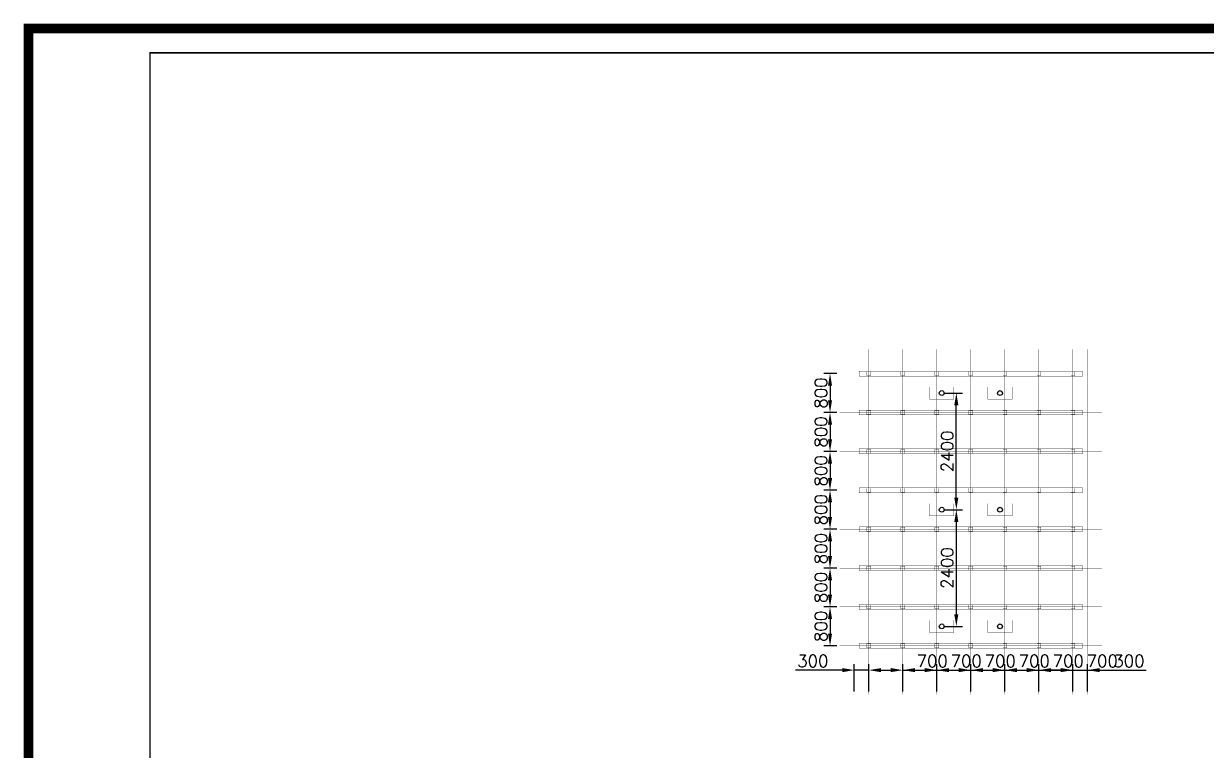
# Model space of a CAD drawing. Header units: millimetres. Extents: x -1 to 421, y -411 to 298.
# Drawn here: x -1 to 242.5, y 148.5 to 298 of the extents above; entities that cross this region are included whole.
import ezdxf

# ---------------------------------------------------------------- set-up
doc = ezdxf.new("R2010")
doc.units = ezdxf.units.MM
doc.styles.get("Standard").update_dxf_attribs({"font": 'txt', "bigfont": 'gbcbig.shx'})
doc.dimstyles.new('ISO-25', dxfattribs={"dimtxt": 2.5, "dimasz": 2.5, "dimexe": 1.25, "dimexo": 0.625, "dimtad": 1, "dimtxsty": 'Standard', "dimcen": 2.5, "dimadec": 0, "dimazin": 0, "dimtfac": 1, "dimtmove": 0, "dimatfit": 3, "dimfxl": 1, "dimarcsym": 0})

# ---------------------------------------------------------------- blocks, each defined once
blk = doc.blocks.new('*D178')
at = {"color": 0, "lineweight": -2, "transparency": 16777216}
for p, q in [((166.38, 178), (163.75, 178)), ((165, 175.5), (165, 172.5)), ((166.38, 170), (163.75, 170))]:
    blk.add_line(p, q, dxfattribs=at)
at = {"color": 0, "transparency": 16777216}
for points in [[(164.58, 175.5), (165.42, 175.5), (165, 178)], [(164.58, 172.5), (165.42, 172.5), (165, 170)]]:
    blk.add_solid(points, dxfattribs=at)
at = {"layer": 'Defpoints', "color": 0, "transparency": 16777216}
for p in [(167, 178), (165, 170), (167, 170)]:
    blk.add_point(p, dxfattribs=at)
at = {"color": 0, "transparency": 16777216, "insert": (163.13, 174), "char_height": 2.5, "attachment_point": 5, "rotation": 90}
blk.add_mtext('800', dxfattribs=at)
blk = doc.blocks.new('*D179')
at = {"color": 0, "lineweight": -2, "transparency": 16777216}
for p, q in [((166.38, 186), (163.75, 186)), ((165, 183.5), (165, 180.5)), ((166.38, 178), (163.75, 178))]:
    blk.add_line(p, q, dxfattribs=at)
at = {"color": 0, "transparency": 16777216}
for points in [[(164.58, 183.5), (165.42, 183.5), (165, 186)], [(164.58, 180.5), (165.42, 180.5), (165, 178)]]:
    blk.add_solid(points, dxfattribs=at)
at = {"layer": 'Defpoints', "color": 0, "transparency": 16777216}
for p in [(167, 186), (165, 178), (167, 178)]:
    blk.add_point(p, dxfattribs=at)
at = {"color": 0, "transparency": 16777216, "insert": (163.13, 182), "char_height": 2.5, "attachment_point": 5, "rotation": 90}
blk.add_mtext('800', dxfattribs=at)
blk = doc.blocks.new('*D180')
at = {"color": 0, "lineweight": -2, "transparency": 16777216}
for p, q in [((166.38, 194), (163.75, 194)), ((165, 191.5), (165, 188.5)), ((166.38, 186), (163.75, 186))]:
    blk.add_line(p, q, dxfattribs=at)
at = {"color": 0, "transparency": 16777216}
for points in [[(164.58, 191.5), (165.42, 191.5), (165, 194)], [(164.58, 188.5), (165.42, 188.5), (165, 186)]]:
    blk.add_solid(points, dxfattribs=at)
at = {"layer": 'Defpoints', "color": 0, "transparency": 16777216}
for p in [(167, 194), (165, 186), (167, 186)]:
    blk.add_point(p, dxfattribs=at)
at = {"color": 0, "transparency": 16777216, "insert": (163.13, 190), "char_height": 2.5, "attachment_point": 5, "rotation": 90}
blk.add_mtext('800', dxfattribs=at)
blk = doc.blocks.new('*D181')
at = {"color": 0, "lineweight": -2, "transparency": 16777216}
for p, q in [((166.38, 202), (163.75, 202)), ((165, 199.5), (165, 196.5)), ((166.38, 194), (163.75, 194))]:
    blk.add_line(p, q, dxfattribs=at)
at = {"color": 0, "transparency": 16777216}
for points in [[(164.58, 199.5), (165.42, 199.5), (165, 202)], [(164.58, 196.5), (165.42, 196.5), (165, 194)]]:
    blk.add_solid(points, dxfattribs=at)
at = {"layer": 'Defpoints', "color": 0, "transparency": 16777216}
for p in [(167, 202), (165, 194), (167, 194)]:
    blk.add_point(p, dxfattribs=at)
at = {"color": 0, "transparency": 16777216, "insert": (163.13, 198), "char_height": 2.5, "attachment_point": 5, "rotation": 90}
blk.add_mtext('800', dxfattribs=at)
blk = doc.blocks.new('*D182')
at = {"color": 0, "lineweight": -2, "transparency": 16777216}
for p, q in [((166.38, 210), (163.75, 210)), ((165, 207.5), (165, 204.5)), ((166.38, 202), (163.75, 202))]:
    blk.add_line(p, q, dxfattribs=at)
at = {"color": 0, "transparency": 16777216}
for points in [[(164.58, 207.5), (165.42, 207.5), (165, 210)], [(164.58, 204.5), (165.42, 204.5), (165, 202)]]:
    blk.add_solid(points, dxfattribs=at)
at = {"layer": 'Defpoints', "color": 0, "transparency": 16777216}
for p in [(167, 210), (165, 202), (167, 202)]:
    blk.add_point(p, dxfattribs=at)
at = {"color": 0, "transparency": 16777216, "insert": (163.13, 206), "char_height": 2.5, "attachment_point": 5, "rotation": 90}
blk.add_mtext('800', dxfattribs=at)
blk = doc.blocks.new('*D183')
at = {"color": 0, "lineweight": -2, "transparency": 16777216}
for p, q in [((166.38, 218), (163.75, 218)), ((165, 215.5), (165, 212.5)), ((166.38, 210), (163.75, 210))]:
    blk.add_line(p, q, dxfattribs=at)
at = {"color": 0, "transparency": 16777216}
for points in [[(164.58, 215.5), (165.42, 215.5), (165, 218)], [(164.58, 212.5), (165.42, 212.5), (165, 210)]]:
    blk.add_solid(points, dxfattribs=at)
at = {"layer": 'Defpoints', "color": 0, "transparency": 16777216}
for p in [(167, 218), (165, 210), (167, 210)]:
    blk.add_point(p, dxfattribs=at)
at = {"color": 0, "transparency": 16777216, "insert": (163.13, 214), "char_height": 2.5, "attachment_point": 5, "rotation": 90}
blk.add_mtext('800', dxfattribs=at)
blk = doc.blocks.new('*D184')
at = {"color": 0, "lineweight": -2, "transparency": 16777216}
for p, q in [((166.38, 226), (163.75, 226)), ((165, 223.5), (165, 220.5)), ((166.38, 218), (163.75, 218))]:
    blk.add_line(p, q, dxfattribs=at)
at = {"color": 0, "transparency": 16777216}
for points in [[(164.58, 223.5), (165.42, 223.5), (165, 226)], [(164.58, 220.5), (165.42, 220.5), (165, 218)]]:
    blk.add_solid(points, dxfattribs=at)
at = {"layer": 'Defpoints', "color": 0, "transparency": 16777216}
for p in [(167, 226), (165, 218), (167, 218)]:
    blk.add_point(p, dxfattribs=at)
at = {"color": 0, "transparency": 16777216, "insert": (163.13, 222), "char_height": 2.5, "attachment_point": 5, "rotation": 90}
blk.add_mtext('800', dxfattribs=at)
blk = doc.blocks.new('*D185')
at = {"color": 0, "lineweight": -2, "transparency": 16777216}
for p, q in [((194, 160.62), (194, 166.25)), ((201, 160.62), (201, 166.25)), ((196.5, 165), (198.5, 165)), ((201, 165), (210.58, 165))]:
    blk.add_line(p, q, dxfattribs=at)
at = {"color": 0, "transparency": 16777216}
for points in [[(196.5, 165.42), (196.5, 164.58), (194, 165)], [(198.5, 165.42), (198.5, 164.58), (201, 165)]]:
    blk.add_solid(points, dxfattribs=at)
at = {"layer": 'Defpoints', "color": 0, "transparency": 16777216}
for p in [(201, 165), (194, 160), (201, 160)]:
    blk.add_point(p, dxfattribs=at)
at = {"color": 0, "transparency": 16777216, "insert": (207.04, 166.88), "char_height": 2.5, "attachment_point": 5}
blk.add_mtext('700', dxfattribs=at)
blk = doc.blocks.new('*D186')
at = {"color": 0, "lineweight": -2, "transparency": 16777216}
for p, q in [((187, 160.62), (187, 166.25)), ((194, 160.62), (194, 166.25)), ((189.5, 165), (191.5, 165)), ((194, 165), (203.58, 165))]:
    blk.add_line(p, q, dxfattribs=at)
at = {"color": 0, "transparency": 16777216}
for points in [[(189.5, 165.42), (189.5, 164.58), (187, 165)], [(191.5, 165.42), (191.5, 164.58), (194, 165)]]:
    blk.add_solid(points, dxfattribs=at)
at = {"layer": 'Defpoints', "color": 0, "transparency": 16777216}
for p in [(194, 165), (187, 160), (194, 160)]:
    blk.add_point(p, dxfattribs=at)
at = {"color": 0, "transparency": 16777216, "insert": (200.04, 166.88), "char_height": 2.5, "attachment_point": 5}
blk.add_mtext('700', dxfattribs=at)
blk = doc.blocks.new('*D187')
at = {"color": 0, "lineweight": -2, "transparency": 16777216}
for p, q in [((201, 160.62), (201, 166.25)), ((208, 160.62), (208, 166.25)), ((203.5, 165), (205.5, 165)), ((208, 165), (217.58, 165))]:
    blk.add_line(p, q, dxfattribs=at)
at = {"color": 0, "transparency": 16777216}
for points in [[(203.5, 165.42), (203.5, 164.58), (201, 165)], [(205.5, 165.42), (205.5, 164.58), (208, 165)]]:
    blk.add_solid(points, dxfattribs=at)
at = {"layer": 'Defpoints', "color": 0, "transparency": 16777216}
for p in [(208, 165), (201, 160), (208, 160)]:
    blk.add_point(p, dxfattribs=at)
at = {"color": 0, "transparency": 16777216, "insert": (214.04, 166.88), "char_height": 2.5, "attachment_point": 5}
blk.add_mtext('700', dxfattribs=at)
blk = doc.blocks.new('*D188')
at = {"color": 0, "lineweight": -2, "transparency": 16777216}
for p, q in [((180, 160.62), (180, 166.25)), ((187, 160.62), (187, 166.25)), ((182.5, 165), (184.5, 165)), ((187, 165), (196.58, 165))]:
    blk.add_line(p, q, dxfattribs=at)
at = {"color": 0, "transparency": 16777216}
for points in [[(182.5, 165.42), (182.5, 164.58), (180, 165)], [(184.5, 165.42), (184.5, 164.58), (187, 165)]]:
    blk.add_solid(points, dxfattribs=at)
at = {"layer": 'Defpoints', "color": 0, "transparency": 16777216}
for p in [(187, 165), (180, 160), (187, 160)]:
    blk.add_point(p, dxfattribs=at)
at = {"color": 0, "transparency": 16777216, "insert": (193.04, 166.88), "char_height": 2.5, "attachment_point": 5}
blk.add_mtext('700', dxfattribs=at)
blk = doc.blocks.new('*D189')
at = {"color": 0, "lineweight": -2, "transparency": 16777216}
for p, q in [((208, 160.62), (208, 166.25)), ((215, 160.62), (215, 166.25)), ((210.5, 165), (212.5, 165)), ((215, 165), (224.58, 165))]:
    blk.add_line(p, q, dxfattribs=at)
at = {"color": 0, "transparency": 16777216}
for points in [[(210.5, 165.42), (210.5, 164.58), (208, 165)], [(212.5, 165.42), (212.5, 164.58), (215, 165)]]:
    blk.add_solid(points, dxfattribs=at)
at = {"layer": 'Defpoints', "color": 0, "transparency": 16777216}
for p in [(215, 165), (208, 160), (215, 160)]:
    blk.add_point(p, dxfattribs=at)
at = {"color": 0, "transparency": 16777216, "insert": (221.04, 166.88), "char_height": 2.5, "attachment_point": 5}
blk.add_mtext('700', dxfattribs=at)
blk = doc.blocks.new('*D190')
at = {"color": 0, "lineweight": -2, "transparency": 16777216}
for p, q in [((173, 160.62), (173, 166.25)), ((180, 160.62), (180, 166.25)), ((175.5, 165), (177.5, 165)), ((180, 165), (189.58, 165))]:
    blk.add_line(p, q, dxfattribs=at)
at = {"color": 0, "transparency": 16777216}
for points in [[(175.5, 165.42), (175.5, 164.58), (173, 165)], [(177.5, 165.42), (177.5, 164.58), (180, 165)]]:
    blk.add_solid(points, dxfattribs=at)
at = {"layer": 'Defpoints', "color": 0, "transparency": 16777216}
for p in [(180, 165), (173, 160), (180, 160)]:
    blk.add_point(p, dxfattribs=at)
at = {"color": 0, "transparency": 16777216, "insert": (186.04, 166.88), "char_height": 2.5, "attachment_point": 5}
blk.add_mtext('700', dxfattribs=at)
blk = doc.blocks.new('*D191')
at = {"color": 0, "lineweight": -2, "transparency": 16777216}
for p, q in [((170, 160.62), (170, 166.25)), ((173, 160.62), (173, 166.25)), ((167.5, 165), (157.92, 165)), ((173, 165), (170, 165)), ((175.5, 165), (178, 165))]:
    blk.add_line(p, q, dxfattribs=at)
at = {"color": 0, "transparency": 16777216}
for points in [[(167.5, 165.42), (167.5, 164.58), (170, 165)], [(175.5, 165.42), (175.5, 164.58), (173, 165)]]:
    blk.add_solid(points, dxfattribs=at)
at = {"layer": 'Defpoints', "color": 0, "transparency": 16777216}
for p in [(170, 165), (170, 160), (173, 160)]:
    blk.add_point(p, dxfattribs=at)
at = {"color": 0, "transparency": 16777216, "insert": (161.46, 166.88), "char_height": 2.5, "attachment_point": 5}
blk.add_mtext('300', dxfattribs=at)
blk = doc.blocks.new('*D192')
at = {"color": 0, "lineweight": -2, "transparency": 16777216}
for p, q in [((215, 160.62), (215, 166.25)), ((218, 160.62), (218, 166.25)), ((212.5, 165), (210, 165)), ((215, 165), (218, 165)), ((220.5, 165), (230.08, 165))]:
    blk.add_line(p, q, dxfattribs=at)
at = {"color": 0, "transparency": 16777216}
for points in [[(212.5, 165.42), (212.5, 164.58), (215, 165)], [(220.5, 165.42), (220.5, 164.58), (218, 165)]]:
    blk.add_solid(points, dxfattribs=at)
at = {"layer": 'Defpoints', "color": 0, "transparency": 16777216}
for p in [(218, 165), (215, 160), (218, 160)]:
    blk.add_point(p, dxfattribs=at)
at = {"color": 0, "transparency": 16777216, "insert": (226.54, 166.88), "char_height": 2.5, "attachment_point": 5}
blk.add_mtext('300', dxfattribs=at)
blk = doc.blocks.new('*D213')
at = {"color": 0, "lineweight": -2, "transparency": 16777216}
for p, q in [((188.63, 222), (192.25, 222)), ((191, 200.5), (191, 219.5)), ((188.63, 198), (192.25, 198))]:
    blk.add_line(p, q, dxfattribs=at)
at = {"color": 0, "transparency": 16777216}
for points in [[(190.58, 219.5), (191.42, 219.5), (191, 222)], [(190.58, 200.5), (191.42, 200.5), (191, 198)]]:
    blk.add_solid(points, dxfattribs=at)
at = {"layer": 'Defpoints', "color": 0, "transparency": 16777216}
for p in [(188, 222), (191, 222), (188, 198)]:
    blk.add_point(p, dxfattribs=at)
at = {"color": 0, "transparency": 16777216, "insert": (189.13, 210), "char_height": 2.5, "attachment_point": 5, "rotation": 90}
blk.add_mtext('2400', dxfattribs=at)
blk = doc.blocks.new('*D214')
at = {"color": 0, "lineweight": -2, "transparency": 16777216}
for p, q in [((188.63, 198), (192.25, 198)), ((191, 195.5), (191, 176.5)), ((188.63, 174), (192.25, 174))]:
    blk.add_line(p, q, dxfattribs=at)
at = {"color": 0, "transparency": 16777216}
for points in [[(190.58, 195.5), (191.42, 195.5), (191, 198)], [(190.58, 176.5), (191.42, 176.5), (191, 174)]]:
    blk.add_solid(points, dxfattribs=at)
at = {"layer": 'Defpoints', "color": 0, "transparency": 16777216}
for p in [(188, 198), (188, 174), (191, 174)]:
    blk.add_point(p, dxfattribs=at)
at = {"color": 0, "transparency": 16777216, "insert": (189.13, 186), "char_height": 2.5, "attachment_point": 5, "rotation": 90}
blk.add_mtext('2400', dxfattribs=at)
blk = doc.blocks.new('*D215')
at = {"color": 0, "lineweight": -2, "transparency": 16777216}
for p, q in [((188.63, 222), (192.25, 222)), ((191, 200.5), (191, 219.5)), ((188.63, 198), (192.25, 198))]:
    blk.add_line(p, q, dxfattribs=at)
at = {"color": 0, "transparency": 16777216}
for points in [[(190.58, 219.5), (191.42, 219.5), (191, 222)], [(190.58, 200.5), (191.42, 200.5), (191, 198)]]:
    blk.add_solid(points, dxfattribs=at)
at = {"layer": 'Defpoints', "color": 0, "transparency": 16777216}
for p in [(188, 222), (191, 222), (188, 198)]:
    blk.add_point(p, dxfattribs=at)
at = {"color": 0, "transparency": 16777216, "insert": (189.13, 210), "char_height": 2.5, "attachment_point": 5, "rotation": 90}
blk.add_mtext('2400', dxfattribs=at)
blk = doc.blocks.new('*D216')
at = {"color": 0, "lineweight": -2, "transparency": 16777216}
for p, q in [((188.63, 198), (192.25, 198)), ((191, 195.5), (191, 176.5)), ((188.63, 174), (192.25, 174))]:
    blk.add_line(p, q, dxfattribs=at)
at = {"color": 0, "transparency": 16777216}
for points in [[(190.58, 195.5), (191.42, 195.5), (191, 198)], [(190.58, 176.5), (191.42, 176.5), (191, 174)]]:
    blk.add_solid(points, dxfattribs=at)
at = {"layer": 'Defpoints', "color": 0, "transparency": 16777216}
for p in [(188, 198), (188, 174), (191, 174)]:
    blk.add_point(p, dxfattribs=at)
at = {"color": 0, "transparency": 16777216, "insert": (189.13, 186), "char_height": 2.5, "attachment_point": 5, "rotation": 90}
blk.add_mtext('2400', dxfattribs=at)

msp = doc.modelspace()

# ---------------------------------------------------------------- linework, layer by layer
for points in [[(0, 0, 2, 2, 0), (420, 0, 2, 2, 0), (420, 297, 2, 2, 0), (0, 297, 2, 2, 0)], [(25, 5, 0.3, 0.3, 0), (415, 5, 0.3, 0.3, 0), (415, 292, 0.3, 0.3, 0), (25, 292, 0.3, 0.3, 0)], [(171, 225.5, 0.07, 0.07, 0), (217, 225.5, 0.07, 0.07, 0), (217, 226.5, 0.07, 0.07, 0), (171, 226.5, 0.07, 0.07, 0)], [(172.6, 225.6, 0.05, 0.05, 0), (173.4, 225.6, 0.05, 0.05, 0), (173.4, 226.4, 0.05, 0.05, 0), (172.6, 226.4, 0.05, 0.05, 0)], [(179.6, 225.6, 0.05, 0.05, 0), (180.4, 225.6, 0.05, 0.05, 0), (180.4, 226.4, 0.05, 0.05, 0), (179.6, 226.4, 0.05, 0.05, 0)], [(186.6, 225.6, 0.05, 0.05, 0), (187.4, 225.6, 0.05, 0.05, 0), (187.4, 226.4, 0.05, 0.05, 0), (186.6, 226.4, 0.05, 0.05, 0)], [(193.6, 225.6, 0.05, 0.05, 0), (194.4, 225.6, 0.05, 0.05, 0), (194.4, 226.4, 0.05, 0.05, 0), (193.6, 226.4, 0.05, 0.05, 0)], [(200.6, 225.6, 0.05, 0.05, 0), (201.4, 225.6, 0.05, 0.05, 0), (201.4, 226.4, 0.05, 0.05, 0), (200.6, 226.4, 0.05, 0.05, 0)], [(207.6, 225.6, 0.05, 0.05, 0), (208.4, 225.6, 0.05, 0.05, 0), (208.4, 226.4, 0.05, 0.05, 0), (207.6, 226.4, 0.05, 0.05, 0)], [(214.6, 225.6, 0.05, 0.05, 0), (215.4, 225.6, 0.05, 0.05, 0), (215.4, 226.4, 0.05, 0.05, 0), (214.6, 226.4, 0.05, 0.05, 0)], [(185.5, 220.75, 0.05, 0.05, 0), (190.5, 220.75, 0.05, 0.05, 0), (190.5, 223.25, 0.05, 0.05, 0), (185.5, 223.25, 0.05, 0.05, 0)], [(185.5, 220.75, 0.05, 0.05, 0), (190.5, 220.75, 0.05, 0.05, 0), (190.5, 223.25, 0.05, 0.05, 0), (185.5, 223.25, 0.05, 0.05, 0)], [(197.5, 220.75, 0.05, 0.05, 0), (202.5, 220.75, 0.05, 0.05, 0), (202.5, 223.25, 0.05, 0.05, 0), (197.5, 223.25, 0.05, 0.05, 0)], [(197.5, 220.75, 0.05, 0.05, 0), (202.5, 220.75, 0.05, 0.05, 0), (202.5, 223.25, 0.05, 0.05, 0), (197.5, 223.25, 0.05, 0.05, 0)], [(171, 217.5, 0.07, 0.07, 0), (217, 217.5, 0.07, 0.07, 0), (217, 218.5, 0.07, 0.07, 0), (171, 218.5, 0.07, 0.07, 0)], [(172.6, 217.6, 0.05, 0.05, 0), (173.4, 217.6, 0.05, 0.05, 0), (173.4, 218.4, 0.05, 0.05, 0), (172.6, 218.4, 0.05, 0.05, 0)], [(179.6, 217.6, 0.05, 0.05, 0), (180.4, 217.6, 0.05, 0.05, 0), (180.4, 218.4, 0.05, 0.05, 0), (179.6, 218.4, 0.05, 0.05, 0)], [(186.6, 217.6, 0.05, 0.05, 0), (187.4, 217.6, 0.05, 0.05, 0), (187.4, 218.4, 0.05, 0.05, 0), (186.6, 218.4, 0.05, 0.05, 0)], [(193.6, 217.6, 0.05, 0.05, 0), (194.4, 217.6, 0.05, 0.05, 0), (194.4, 218.4, 0.05, 0.05, 0), (193.6, 218.4, 0.05, 0.05, 0)], [(200.6, 217.6, 0.05, 0.05, 0), (201.4, 217.6, 0.05, 0.05, 0), (201.4, 218.4, 0.05, 0.05, 0), (200.6, 218.4, 0.05, 0.05, 0)], [(207.6, 217.6, 0.05, 0.05, 0), (208.4, 217.6, 0.05, 0.05, 0), (208.4, 218.4, 0.05, 0.05, 0), (207.6, 218.4, 0.05, 0.05, 0)], [(214.6, 217.6, 0.05, 0.05, 0), (215.4, 217.6, 0.05, 0.05, 0), (215.4, 218.4, 0.05, 0.05, 0), (214.6, 218.4, 0.05, 0.05, 0)], [(171, 209.5, 0.07, 0.07, 0), (217, 209.5, 0.07, 0.07, 0), (217, 210.5, 0.07, 0.07, 0), (171, 210.5, 0.07, 0.07, 0)], [(172.6, 209.6, 0.05, 0.05, 0), (173.4, 209.6, 0.05, 0.05, 0), (173.4, 210.4, 0.05, 0.05, 0), (172.6, 210.4, 0.05, 0.05, 0)], [(179.6, 209.6, 0.05, 0.05, 0), (180.4, 209.6, 0.05, 0.05, 0), (180.4, 210.4, 0.05, 0.05, 0), (179.6, 210.4, 0.05, 0.05, 0)], [(186.6, 209.6, 0.05, 0.05, 0), (187.4, 209.6, 0.05, 0.05, 0), (187.4, 210.4, 0.05, 0.05, 0), (186.6, 210.4, 0.05, 0.05, 0)], [(193.6, 209.6, 0.05, 0.05, 0), (194.4, 209.6, 0.05, 0.05, 0), (194.4, 210.4, 0.05, 0.05, 0), (193.6, 210.4, 0.05, 0.05, 0)], [(200.6, 209.6, 0.05, 0.05, 0), (201.4, 209.6, 0.05, 0.05, 0), (201.4, 210.4, 0.05, 0.05, 0), (200.6, 210.4, 0.05, 0.05, 0)], [(207.6, 209.6, 0.05, 0.05, 0), (208.4, 209.6, 0.05, 0.05, 0), (208.4, 210.4, 0.05, 0.05, 0), (207.6, 210.4, 0.05, 0.05, 0)], [(214.6, 209.6, 0.05, 0.05, 0), (215.4, 209.6, 0.05, 0.05, 0), (215.4, 210.4, 0.05, 0.05, 0), (214.6, 210.4, 0.05, 0.05, 0)], [(171, 201.5, 0.07, 0.07, 0), (217, 201.5, 0.07, 0.07, 0), (217, 202.5, 0.07, 0.07, 0), (171, 202.5, 0.07, 0.07, 0)], [(172.6, 201.6, 0.05, 0.05, 0), (173.4, 201.6, 0.05, 0.05, 0), (173.4, 202.4, 0.05, 0.05, 0), (172.6, 202.4, 0.05, 0.05, 0)], [(179.6, 201.6, 0.05, 0.05, 0), (180.4, 201.6, 0.05, 0.05, 0), (180.4, 202.4, 0.05, 0.05, 0), (179.6, 202.4, 0.05, 0.05, 0)], [(186.6, 201.6, 0.05, 0.05, 0), (187.4, 201.6, 0.05, 0.05, 0), (187.4, 202.4, 0.05, 0.05, 0), (186.6, 202.4, 0.05, 0.05, 0)], [(193.6, 201.6, 0.05, 0.05, 0), (194.4, 201.6, 0.05, 0.05, 0), (194.4, 202.4, 0.05, 0.05, 0), (193.6, 202.4, 0.05, 0.05, 0)], [(200.6, 201.6, 0.05, 0.05, 0), (201.4, 201.6, 0.05, 0.05, 0), (201.4, 202.4, 0.05, 0.05, 0), (200.6, 202.4, 0.05, 0.05, 0)], [(207.6, 201.6, 0.05, 0.05, 0), (208.4, 201.6, 0.05, 0.05, 0), (208.4, 202.4, 0.05, 0.05, 0), (207.6, 202.4, 0.05, 0.05, 0)], [(214.6, 201.6, 0.05, 0.05, 0), (215.4, 201.6, 0.05, 0.05, 0), (215.4, 202.4, 0.05, 0.05, 0), (214.6, 202.4, 0.05, 0.05, 0)], [(185.5, 196.75, 0.05, 0.05, 0), (190.5, 196.75, 0.05, 0.05, 0), (190.5, 199.25, 0.05, 0.05, 0), (185.5, 199.25, 0.05, 0.05, 0)], [(185.5, 196.75, 0.05, 0.05, 0), (190.5, 196.75, 0.05, 0.05, 0), (190.5, 199.25, 0.05, 0.05, 0), (185.5, 199.25, 0.05, 0.05, 0)], [(185.5, 196.75, 0.05, 0.05, 0), (190.5, 196.75, 0.05, 0.05, 0), (190.5, 199.25, 0.05, 0.05, 0), (185.5, 199.25, 0.05, 0.05, 0)], [(185.5, 196.75, 0.05, 0.05, 0), (190.5, 196.75, 0.05, 0.05, 0), (190.5, 199.25, 0.05, 0.05, 0), (185.5, 199.25, 0.05, 0.05, 0)], [(197.5, 196.75, 0.05, 0.05, 0), (202.5, 196.75, 0.05, 0.05, 0), (202.5, 199.25, 0.05, 0.05, 0), (197.5, 199.25, 0.05, 0.05, 0)], [(197.5, 196.75, 0.05, 0.05, 0), (202.5, 196.75, 0.05, 0.05, 0), (202.5, 199.25, 0.05, 0.05, 0), (197.5, 199.25, 0.05, 0.05, 0)], [(197.5, 196.75, 0.05, 0.05, 0), (202.5, 196.75, 0.05, 0.05, 0), (202.5, 199.25, 0.05, 0.05, 0), (197.5, 199.25, 0.05, 0.05, 0)], [(197.5, 196.75, 0.05, 0.05, 0), (202.5, 196.75, 0.05, 0.05, 0), (202.5, 199.25, 0.05, 0.05, 0), (197.5, 199.25, 0.05, 0.05, 0)], [(171, 193.5, 0.07, 0.07, 0), (217, 193.5, 0.07, 0.07, 0), (217, 194.5, 0.07, 0.07, 0), (171, 194.5, 0.07, 0.07, 0)], [(172.6, 193.6, 0.05, 0.05, 0), (173.4, 193.6, 0.05, 0.05, 0), (173.4, 194.4, 0.05, 0.05, 0), (172.6, 194.4, 0.05, 0.05, 0)], [(179.6, 193.6, 0.05, 0.05, 0), (180.4, 193.6, 0.05, 0.05, 0), (180.4, 194.4, 0.05, 0.05, 0), (179.6, 194.4, 0.05, 0.05, 0)], [(186.6, 193.6, 0.05, 0.05, 0), (187.4, 193.6, 0.05, 0.05, 0), (187.4, 194.4, 0.05, 0.05, 0), (186.6, 194.4, 0.05, 0.05, 0)], [(193.6, 193.6, 0.05, 0.05, 0), (194.4, 193.6, 0.05, 0.05, 0), (194.4, 194.4, 0.05, 0.05, 0), (193.6, 194.4, 0.05, 0.05, 0)], [(200.6, 193.6, 0.05, 0.05, 0), (201.4, 193.6, 0.05, 0.05, 0), (201.4, 194.4, 0.05, 0.05, 0), (200.6, 194.4, 0.05, 0.05, 0)], [(207.6, 193.6, 0.05, 0.05, 0), (208.4, 193.6, 0.05, 0.05, 0), (208.4, 194.4, 0.05, 0.05, 0), (207.6, 194.4, 0.05, 0.05, 0)], [(214.6, 193.6, 0.05, 0.05, 0), (215.4, 193.6, 0.05, 0.05, 0), (215.4, 194.4, 0.05, 0.05, 0), (214.6, 194.4, 0.05, 0.05, 0)], [(171, 185.5, 0.07, 0.07, 0), (217, 185.5, 0.07, 0.07, 0), (217, 186.5, 0.07, 0.07, 0), (171, 186.5, 0.07, 0.07, 0)], [(172.6, 185.6, 0.05, 0.05, 0), (173.4, 185.6, 0.05, 0.05, 0), (173.4, 186.4, 0.05, 0.05, 0), (172.6, 186.4, 0.05, 0.05, 0)], [(179.6, 185.6, 0.05, 0.05, 0), (180.4, 185.6, 0.05, 0.05, 0), (180.4, 186.4, 0.05, 0.05, 0), (179.6, 186.4, 0.05, 0.05, 0)], [(186.6, 185.6, 0.05, 0.05, 0), (187.4, 185.6, 0.05, 0.05, 0), (187.4, 186.4, 0.05, 0.05, 0), (186.6, 186.4, 0.05, 0.05, 0)], [(193.6, 185.6, 0.05, 0.05, 0), (194.4, 185.6, 0.05, 0.05, 0), (194.4, 186.4, 0.05, 0.05, 0), (193.6, 186.4, 0.05, 0.05, 0)], [(200.6, 185.6, 0.05, 0.05, 0), (201.4, 185.6, 0.05, 0.05, 0), (201.4, 186.4, 0.05, 0.05, 0), (200.6, 186.4, 0.05, 0.05, 0)], [(207.6, 185.6, 0.05, 0.05, 0), (208.4, 185.6, 0.05, 0.05, 0), (208.4, 186.4, 0.05, 0.05, 0), (207.6, 186.4, 0.05, 0.05, 0)], [(214.6, 185.6, 0.05, 0.05, 0), (215.4, 185.6, 0.05, 0.05, 0), (215.4, 186.4, 0.05, 0.05, 0), (214.6, 186.4, 0.05, 0.05, 0)], [(171, 177.5, 0.07, 0.07, 0), (217, 177.5, 0.07, 0.07, 0), (217, 178.5, 0.07, 0.07, 0), (171, 178.5, 0.07, 0.07, 0)], [(172.6, 177.6, 0.05, 0.05, 0), (173.4, 177.6, 0.05, 0.05, 0), (173.4, 178.4, 0.05, 0.05, 0), (172.6, 178.4, 0.05, 0.05, 0)], [(179.6, 177.6, 0.05, 0.05, 0), (180.4, 177.6, 0.05, 0.05, 0), (180.4, 178.4, 0.05, 0.05, 0), (179.6, 178.4, 0.05, 0.05, 0)], [(186.6, 177.6, 0.05, 0.05, 0), (187.4, 177.6, 0.05, 0.05, 0), (187.4, 178.4, 0.05, 0.05, 0), (186.6, 178.4, 0.05, 0.05, 0)], [(193.6, 177.6, 0.05, 0.05, 0), (194.4, 177.6, 0.05, 0.05, 0), (194.4, 178.4, 0.05, 0.05, 0), (193.6, 178.4, 0.05, 0.05, 0)], [(200.6, 177.6, 0.05, 0.05, 0), (201.4, 177.6, 0.05, 0.05, 0), (201.4, 178.4, 0.05, 0.05, 0), (200.6, 178.4, 0.05, 0.05, 0)], [(207.6, 177.6, 0.05, 0.05, 0), (208.4, 177.6, 0.05, 0.05, 0), (208.4, 178.4, 0.05, 0.05, 0), (207.6, 178.4, 0.05, 0.05, 0)], [(214.6, 177.6, 0.05, 0.05, 0), (215.4, 177.6, 0.05, 0.05, 0), (215.4, 178.4, 0.05, 0.05, 0), (214.6, 178.4, 0.05, 0.05, 0)], [(185.5, 172.75, 0.05, 0.05, 0), (190.5, 172.75, 0.05, 0.05, 0), (190.5, 175.25, 0.05, 0.05, 0), (185.5, 175.25, 0.05, 0.05, 0)], [(185.5, 172.75, 0.05, 0.05, 0), (190.5, 172.75, 0.05, 0.05, 0), (190.5, 175.25, 0.05, 0.05, 0), (185.5, 175.25, 0.05, 0.05, 0)], [(197.5, 172.75, 0.05, 0.05, 0), (202.5, 172.75, 0.05, 0.05, 0), (202.5, 175.25, 0.05, 0.05, 0), (197.5, 175.25, 0.05, 0.05, 0)], [(197.5, 172.75, 0.05, 0.05, 0), (202.5, 172.75, 0.05, 0.05, 0), (202.5, 175.25, 0.05, 0.05, 0), (197.5, 175.25, 0.05, 0.05, 0)], [(171, 169.5, 0.07, 0.07, 0), (217, 169.5, 0.07, 0.07, 0), (217, 170.5, 0.07, 0.07, 0), (171, 170.5, 0.07, 0.07, 0)], [(172.6, 169.6, 0.05, 0.05, 0), (173.4, 169.6, 0.05, 0.05, 0), (173.4, 170.4, 0.05, 0.05, 0), (172.6, 170.4, 0.05, 0.05, 0)], [(179.6, 169.6, 0.05, 0.05, 0), (180.4, 169.6, 0.05, 0.05, 0), (180.4, 170.4, 0.05, 0.05, 0), (179.6, 170.4, 0.05, 0.05, 0)], [(186.6, 169.6, 0.05, 0.05, 0), (187.4, 169.6, 0.05, 0.05, 0), (187.4, 170.4, 0.05, 0.05, 0), (186.6, 170.4, 0.05, 0.05, 0)], [(193.6, 169.6, 0.05, 0.05, 0), (194.4, 169.6, 0.05, 0.05, 0), (194.4, 170.4, 0.05, 0.05, 0), (193.6, 170.4, 0.05, 0.05, 0)], [(200.6, 169.6, 0.05, 0.05, 0), (201.4, 169.6, 0.05, 0.05, 0), (201.4, 170.4, 0.05, 0.05, 0), (200.6, 170.4, 0.05, 0.05, 0)], [(207.6, 169.6, 0.05, 0.05, 0), (208.4, 169.6, 0.05, 0.05, 0), (208.4, 170.4, 0.05, 0.05, 0), (207.6, 170.4, 0.05, 0.05, 0)], [(214.6, 169.6, 0.05, 0.05, 0), (215.4, 169.6, 0.05, 0.05, 0), (215.4, 170.4, 0.05, 0.05, 0), (214.6, 170.4, 0.05, 0.05, 0)]]:
    msp.add_lwpolyline(points, format="xyseb", close=True)
for points in [[(170, 160, 0.05, 0.05, 0), (170, 231, 0.05, 0.05, 0)], [(173, 160, 0.05, 0.05, 0), (173, 231, 0.05, 0.05, 0)], [(180, 160, 0.05, 0.05, 0), (180, 231, 0.05, 0.05, 0)], [(187, 160, 0.05, 0.05, 0), (187, 231, 0.05, 0.05, 0)], [(194, 160, 0.05, 0.05, 0), (194, 231, 0.05, 0.05, 0)], [(201, 160, 0.05, 0.05, 0), (201, 231, 0.05, 0.05, 0)], [(208, 160, 0.05, 0.05, 0), (208, 231, 0.05, 0.05, 0)], [(215, 160, 0.05, 0.05, 0), (215, 231, 0.05, 0.05, 0)], [(218, 160, 0.05, 0.05, 0), (218, 231, 0.05, 0.05, 0)], [(167, 226, 0.05, 0.05, 0), (221, 226, 0.05, 0.05, 0)], [(167, 218, 0.05, 0.05, 0), (221, 218, 0.05, 0.05, 0)], [(167, 210, 0.05, 0.05, 0), (221, 210, 0.05, 0.05, 0)], [(167, 202, 0.05, 0.05, 0), (221, 202, 0.05, 0.05, 0)], [(167, 194, 0.05, 0.05, 0), (221, 194, 0.05, 0.05, 0)], [(167, 186, 0.05, 0.05, 0), (221, 186, 0.05, 0.05, 0)], [(167, 178, 0.05, 0.05, 0), (221, 178, 0.05, 0.05, 0)], [(167, 170, 0.05, 0.05, 0), (221, 170, 0.05, 0.05, 0)]]:
    msp.add_lwpolyline(points, format="xyseb")
for centre in [(188, 222), (188, 222), (200, 222), (200, 222), (188, 198), (188, 198), (188, 198), (188, 198), (200, 198), (200, 198), (200, 198), (200, 198), (188, 174), (188, 174), (200, 174), (200, 174)]:
    msp.add_circle(centre, 0.5)

# ---------------------------------------------------------------- dimensions: what is measured, and where the dimension line sits
for p1, p2, distance, text, picture, middle in [((167, 226), (167, 218), -2, '800', '*D184', (163.125, 222)), ((188, 198), (188, 222), -3, '2400', '*D213', (189.125, 210)), ((188, 198), (188, 222), -3, '2400', '*D215', (189.125, 210)), ((167, 218), (167, 210), -2, '800', '*D183', (163.125, 214)), ((167, 210), (167, 202), -2, '800', '*D182', (163.125, 206)), ((167, 202), (167, 194), -2, '800', '*D181', (163.125, 198)), ((188, 198), (188, 174), 3, '2400', '*D214', (189.125, 186)), ((188, 198), (188, 174), 3, '2400', '*D216', (189.125, 186)), ((167, 194), (167, 186), -2, '800', '*D180', (163.125, 190)), ((167, 186), (167, 178), -2, '800', '*D179', (163.125, 182)), ((167, 178), (167, 170), -2, '800', '*D178', (163.125, 174)), ((173, 160), (170, 160), -5, '300', '*D191', (161.458, 166.875)), ((173, 160), (180, 160), 5, '700', '*D190', (186.042, 166.875)), ((180, 160), (187, 160), 5, '700', '*D188', (193.042, 166.875)), ((187, 160), (194, 160), 5, '700', '*D186', (200.042, 166.875)), ((194, 160), (201, 160), 5, '700', '*D185', (207.042, 166.875)), ((201, 160), (208, 160), 5, '700', '*D187', (214.042, 166.875)), ((208, 160), (215, 160), 5, '700', '*D189', (221.042, 166.875)), ((215, 160), (218, 160), 5, '300', '*D192', (226.542, 166.875))]:
    dim = msp.add_aligned_dim(p1=p1, p2=p2, distance=distance, text=text, dimstyle='ISO-25')
    dim.commit()
    dim.dimension.update_dxf_attribs({"geometry": picture, "text_midpoint": middle})

doc.saveas('drawing.dxf')
